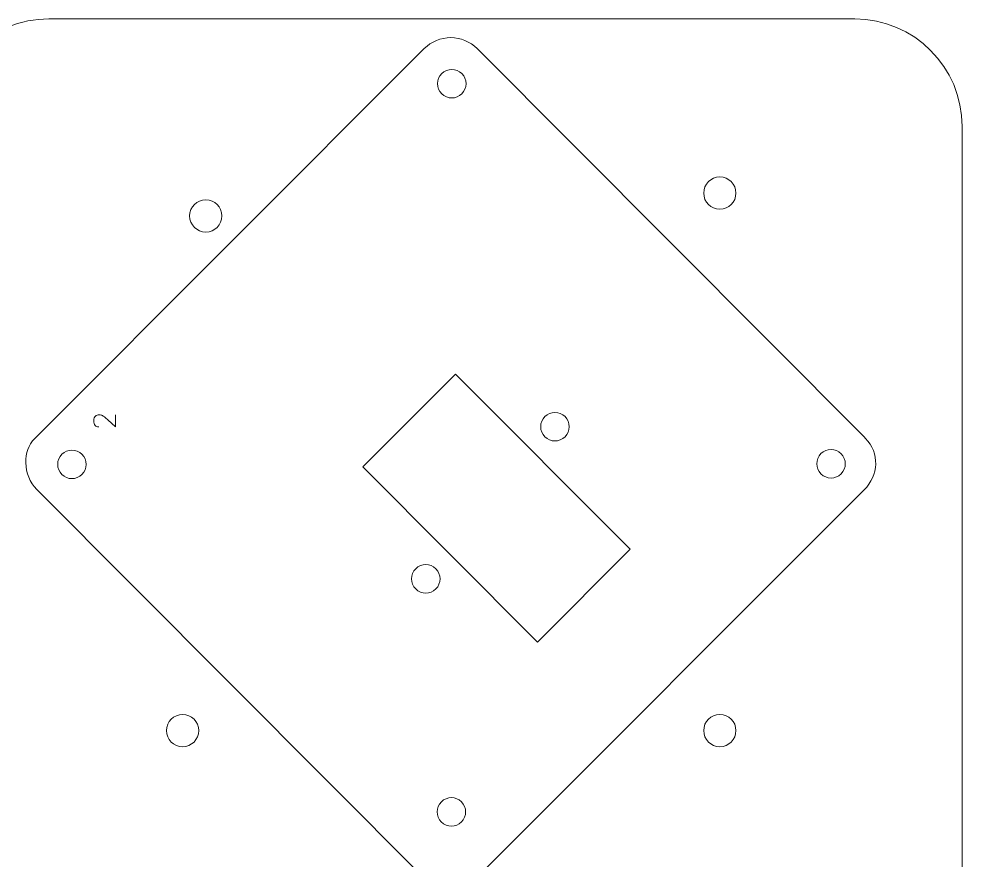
# Model space of a CAD drawing. Header units: inches. Extents: x -267 to 19, y 28 to 222.
# Drawn here: x -212.6 to -125, y 139.9 to 218 of the extents above; entities that cross this region are included whole.
import ezdxf

# ---------------------------------------------------------------- set-up
doc = ezdxf.new("R2010")
doc.units = ezdxf.units.IN
doc.header["$MEASUREMENT"] = 0
doc.layers.add('Layer 2', color=7, linetype='Continuous')

msp = doc.modelspace()

# ---------------------------------------------------------------- linework, layer by layer
at = {"layer": 'Layer 2', "color": 250, "lineweight": 18, "true_color": 0x1a1a18}
msp.add_lwpolyline([(-164.463, 160.153), (-180.687, 176.427), (-172.071, 185.049), (-155.846, 168.775), (-164.463, 160.153)], dxfattribs=at)
for points, knots in [([(-219.828, 83.935), (-219.828, 83.935), (-219.829, 83.79), (-219.829, 83.79), (-219.829, 81.137), (-218.777, 78.739), (-216.905, 76.864), (-215.033, 74.988), (-212.494, 73.935), (-209.846, 73.935), (-209.846, 73.935), (-134.979, 73.935), (-134.979, 73.935), (-132.332, 73.935), (-129.792, 74.988), (-127.921, 76.864), (-126.048, 78.739), (-124.997, 81.283), (-124.997, 83.935), (-124.997, 83.935), (-124.997, 208.04), (-124.997, 208.04), (-124.997, 213.563), (-129.466, 218.04), (-134.979, 218.04), (-134.979, 218.04), (-209.846, 218.04), (-209.846, 218.04), (-212.494, 218.04), (-215.033, 216.987), (-216.905, 215.111), (-218.777, 213.236), (-219.828, 210.692), (-219.828, 208.04), (-219.828, 208.04), (-219.828, 83.935), (-219.828, 83.935)], [0, 0, 0, 0, 1, 1, 1, 2, 2, 2, 3, 3, 3, 4, 4, 4, 5, 5, 5, 6, 6, 6, 7, 7, 7, 8, 8, 8, 9, 9, 9, 10, 10, 10, 11, 11, 11, 12, 12, 12, 12]), ([(-210.971, 179.255), (-210.971, 179.255), (-211.132, 179.083), (-211.132, 179.083), (-211.783, 178.431), (-211.988, 177.72), (-211.989, 176.798), (-211.989, 175.877), (-211.624, 174.992), (-210.974, 174.34), (-210.974, 174.34), (-175.016, 138.272), (-175.016, 138.272), (-174.365, 137.62), (-173.483, 137.253), (-172.563, 137.252), (-171.643, 137.252), (-170.76, 137.618), (-170.109, 138.269), (-170.109, 138.269), (-134.106, 174.292), (-134.106, 174.292), (-132.751, 175.649), (-132.628, 177.722), (-133.982, 179.08), (-133.982, 179.08), (-134.103, 179.208), (-134.103, 179.208), (-134.103, 179.208), (-170.062, 215.276), (-170.062, 215.276), (-170.712, 215.928), (-171.594, 216.295), (-172.514, 216.295), (-173.435, 216.296), (-174.317, 215.93), (-174.968, 215.279), (-174.968, 215.279), (-210.971, 179.255), (-210.971, 179.255)], [0, 0, 0, 0, 1, 1, 1, 2, 2, 2, 3, 3, 3, 4, 4, 4, 5, 5, 5, 6, 6, 6, 7, 7, 7, 8, 8, 8, 9, 9, 9, 10, 10, 10, 11, 11, 11, 12, 12, 12, 13, 13, 13, 13]), ([(-171.48, 211.084), (-170.963, 211.601), (-170.963, 212.44), (-171.479, 212.958), (-171.995, 213.476), (-172.832, 213.476), (-173.349, 212.959), (-173.866, 212.442), (-173.867, 211.603), (-173.35, 211.085), (-172.834, 210.567), (-171.997, 210.567), (-171.48, 211.084)], [0, 0, 0, 0, 1, 1, 1, 2, 2, 2, 3, 3, 3, 4, 4, 4, 4]), ([(-147.509, 203.361), (-148.336, 203.361), (-149.007, 202.689), (-149.007, 201.861), (-149.007, 201.032), (-148.336, 200.361), (-147.509, 200.361), (-146.682, 200.36), (-146.012, 201.032), (-146.012, 201.861), (-146.012, 202.689), (-146.682, 203.361), (-147.509, 203.361)], [0, 0, 0, 0, 1, 1, 1, 2, 2, 2, 3, 3, 3, 4, 4, 4, 4]), ([(-195.272, 201.239), (-196.099, 201.239), (-196.769, 200.567), (-196.769, 199.739), (-196.769, 198.911), (-196.099, 198.239), (-195.272, 198.239), (-194.445, 198.239), (-193.775, 198.911), (-193.775, 199.739), (-193.775, 200.567), (-194.445, 201.239), (-195.272, 201.239)], [0, 0, 0, 0, 1, 1, 1, 2, 2, 2, 3, 3, 3, 4, 4, 4, 4]), ([(-161.894, 179.227), (-161.378, 179.744), (-161.377, 180.583), (-161.893, 181.101), (-162.409, 181.619), (-163.247, 181.619), (-163.764, 181.102), (-164.28, 180.585), (-164.281, 179.746), (-163.765, 179.228), (-163.249, 178.711), (-162.411, 178.71), (-161.894, 179.227)], [0, 0, 0, 0, 1, 1, 1, 2, 2, 2, 3, 3, 3, 4, 4, 4, 4]), ([(-203.643, 180.139), (-203.831, 180.309), (-204.001, 180.462), (-204.153, 180.6), (-204.217, 180.658), (-204.281, 180.716), (-204.345, 180.773), (-204.409, 180.83), (-204.467, 180.882), (-204.52, 180.928), (-204.572, 180.974), (-204.617, 181.013), (-204.653, 181.044), (-204.69, 181.075), (-204.713, 181.093), (-204.722, 181.099), (-204.741, 181.11), (-204.763, 181.125), (-204.789, 181.144), (-204.814, 181.163), (-204.844, 181.181), (-204.879, 181.199), (-204.913, 181.217), (-204.954, 181.233), (-205.001, 181.246), (-205.048, 181.259), (-205.103, 181.266), (-205.165, 181.266), (-205.227, 181.266), (-205.289, 181.255), (-205.351, 181.234), (-205.413, 181.214), (-205.469, 181.182), (-205.518, 181.139), (-205.568, 181.095), (-205.608, 181.039), (-205.639, 180.971), (-205.67, 180.902), (-205.686, 180.819), (-205.686, 180.721), (-205.684, 180.523), (-205.641, 180.378), (-205.556, 180.285), (-205.472, 180.192), (-205.36, 180.145), (-205.221, 180.145), (-205.36, 180.145), (-205.472, 180.192), (-205.556, 180.285), (-205.641, 180.378), (-205.684, 180.523), (-205.686, 180.721), (-205.686, 180.819), (-205.67, 180.902), (-205.639, 180.971), (-205.608, 181.039), (-205.568, 181.095), (-205.518, 181.139), (-205.469, 181.182), (-205.413, 181.214), (-205.351, 181.234), (-205.289, 181.255), (-205.227, 181.266), (-205.165, 181.266), (-205.103, 181.266), (-205.048, 181.259), (-205.001, 181.246), (-204.954, 181.233), (-204.913, 181.217), (-204.879, 181.199), (-204.844, 181.181), (-204.814, 181.163), (-204.789, 181.144), (-204.763, 181.125), (-204.741, 181.11), (-204.722, 181.099), (-204.713, 181.093), (-204.69, 181.075), (-204.653, 181.044), (-204.617, 181.013), (-204.572, 180.974), (-204.52, 180.928), (-204.467, 180.882), (-204.409, 180.83), (-204.345, 180.773), (-204.281, 180.716), (-204.217, 180.658), (-204.153, 180.6), (-204.001, 180.462), (-203.831, 180.309), (-203.643, 180.139), (-203.643, 180.139), (-203.643, 181.251), (-203.643, 181.251), (-203.643, 181.251), (-203.643, 180.139), (-203.643, 180.139)], [0, 0, 0, 0, 1, 1, 1, 2, 2, 2, 3, 3, 3, 4, 4, 4, 5, 5, 5, 6, 6, 6, 7, 7, 7, 8, 8, 8, 9, 9, 9, 10, 10, 10, 11, 11, 11, 12, 12, 12, 13, 13, 13, 14, 14, 14, 15, 15, 15, 16, 16, 16, 17, 17, 17, 18, 18, 18, 19, 19, 19, 20, 20, 20, 21, 21, 21, 22, 22, 22, 23, 23, 23, 24, 24, 24, 25, 25, 25, 26, 26, 26, 27, 27, 27, 28, 28, 28, 29, 29, 29, 30, 30, 30, 31, 31, 31, 32, 32, 32, 32]), ([(-206.773, 175.728), (-206.256, 176.245), (-206.256, 177.084), (-206.772, 177.602), (-207.288, 178.119), (-208.125, 178.12), (-208.642, 177.603), (-209.159, 177.086), (-209.16, 176.246), (-208.643, 175.729), (-208.127, 175.211), (-207.29, 175.21), (-206.773, 175.728)], [0, 0, 0, 0, 1, 1, 1, 2, 2, 2, 3, 3, 3, 4, 4, 4, 4]), ([(-136.243, 175.783), (-135.726, 176.3), (-135.726, 177.139), (-136.242, 177.657), (-136.758, 178.175), (-137.595, 178.175), (-138.112, 177.658), (-138.629, 177.141), (-138.63, 176.302), (-138.113, 175.784), (-137.597, 175.267), (-136.76, 175.266), (-136.243, 175.783)], [0, 0, 0, 0, 1, 1, 1, 2, 2, 2, 3, 3, 3, 4, 4, 4, 4]), ([(-173.894, 165.094), (-173.377, 165.612), (-173.377, 166.45), (-173.893, 166.968), (-174.409, 167.486), (-175.246, 167.486), (-175.763, 166.969), (-176.28, 166.452), (-176.281, 165.613), (-175.765, 165.096), (-175.248, 164.578), (-174.411, 164.577), (-173.894, 165.094)], [0, 0, 0, 0, 1, 1, 1, 2, 2, 2, 3, 3, 3, 4, 4, 4, 4]), ([(-197.421, 153.437), (-198.248, 153.437), (-198.918, 152.766), (-198.918, 151.937), (-198.918, 151.109), (-198.248, 150.437), (-197.421, 150.437), (-196.594, 150.437), (-195.923, 151.109), (-195.923, 151.937), (-195.923, 152.766), (-196.594, 153.437), (-197.421, 153.437)], [0, 0, 0, 0, 1, 1, 1, 2, 2, 2, 3, 3, 3, 4, 4, 4, 4]), ([(-147.509, 153.437), (-148.336, 153.438), (-149.006, 152.766), (-149.006, 151.938), (-149.007, 151.109), (-148.336, 150.438), (-147.509, 150.438), (-146.682, 150.437), (-146.012, 151.109), (-146.012, 151.938), (-146.012, 152.766), (-146.682, 153.437), (-147.509, 153.437)], [0, 0, 0, 0, 1, 1, 1, 2, 2, 2, 3, 3, 3, 4, 4, 4, 4]), ([(-171.514, 143.449), (-170.997, 143.966), (-170.997, 144.805), (-171.513, 145.322), (-172.029, 145.84), (-172.866, 145.841), (-173.383, 145.324), (-173.9, 144.807), (-173.9, 143.968), (-173.385, 143.45), (-172.868, 142.932), (-172.031, 142.932), (-171.514, 143.449)], [0, 0, 0, 0, 1, 1, 1, 2, 2, 2, 3, 3, 3, 4, 4, 4, 4])]:
    msp.add_open_spline(points, degree=3, knots=knots, dxfattribs=at)

doc.saveas('drawing.dxf')
